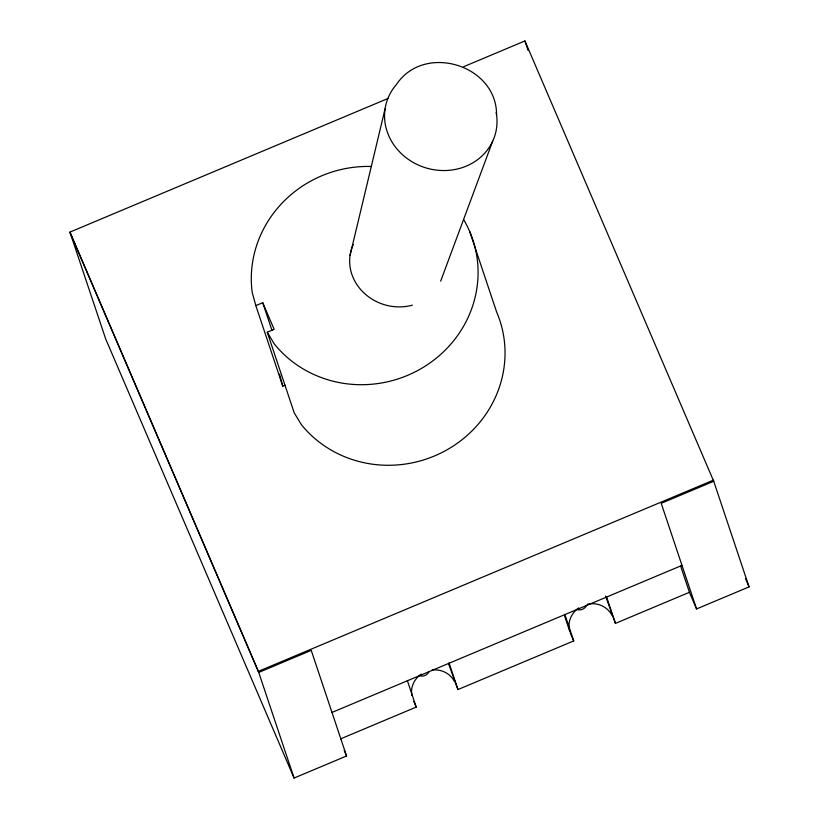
<?xml version="1.0" encoding="UTF-8"?>
<svg xmlns="http://www.w3.org/2000/svg" width="819" height="819" viewBox="0 0 819 819"><rect width="100%" height="100%" fill="white"/><g stroke="black" fill="none" stroke-linecap="round" stroke-linejoin="round"><path stroke-width="1.23" d="M350.082 255.282L385.053 108.927M440.663 281.163L492.659 141.247M70.301 233.21L258.732 672.43L311.23 650.368L346.57 755.988L294.072 778.05L105.641 338.831L69.932 232.115L388.196 98.403M463.636 66.708L524.928 40.95L713.728 481.265L661.22 503.316L696.559 608.937L749.068 586.885L713.359 480.169L258.374 671.345L294.072 778.05M285.084 385.206L282.78 386.179L255.825 305.6L262.725 302.702L274.15 329.32L267.24 332.217L294.205 412.796L301.31 424.59A113.923 108.589 -18.5 0 0 447.809 449.355A113.923 108.589 -18.5 0 0 496.642 312.029L469.686 231.449M332.002 712.438L681.992 565.386M340.602 738.871L416.216 707.094L407.309 680.476M448.474 663.472L457.954 689.557L573.709 640.919L564.803 614.301M605.569 596.089L615.448 623.382L689.424 592.301L680.589 565.898M267.24 332.217L274.355 344.021A113.923 108.589 -18.5 0 0 426.904 365.049A113.923 108.589 -18.5 0 0 463.513 219.338M745.536 578.664L749.068 586.885M689.424 592.301L696.559 608.937M570.3 632.985L573.709 640.919M413.779 701.422L416.216 707.094M344.195 750.45L346.57 755.988M69.932 232.115L258.374 671.345M524.928 40.95L528.101 50.44M606.541 596.775L615.448 623.382M564.639 616.052L569.901 631.777M449.047 662.94L457.954 689.557M262.725 302.702L271.98 330.354M279.474 374.129L282.78 386.179M255.825 305.6L252.18 292.342A113.923 108.589 -18.5 0 1 371.509 166.482M411.773 695.331L411.507 690.683A22.789 21.714 -18.5 0 1 421.191 674.109M496.57 114.865C496.816 64.609 423.802 42.69 396.294 84.746A56.665 51.433 16.9 0 0 427.303 168.294A56.665 51.433 16.9 0 0 496.171 112.418M412.336 305.18A47.471 43.079 16.9 0 1 362.469 291.492A47.471 43.079 16.9 0 1 353.306 244.512M586.629 605.302A7.596 7.238 -18.5 0 1 576.73 609.459M429.136 671.478A7.596 7.238 -18.5 0 1 419.236 675.634M569.144 629.074A22.789 21.714 -18.5 0 1 578.685 607.933M587.377 604.187A22.789 21.714 -18.5 0 1 612.039 615.448M432.237 669.983A22.789 21.714 -18.5 0 1 454.545 681.623"/></g></svg>
